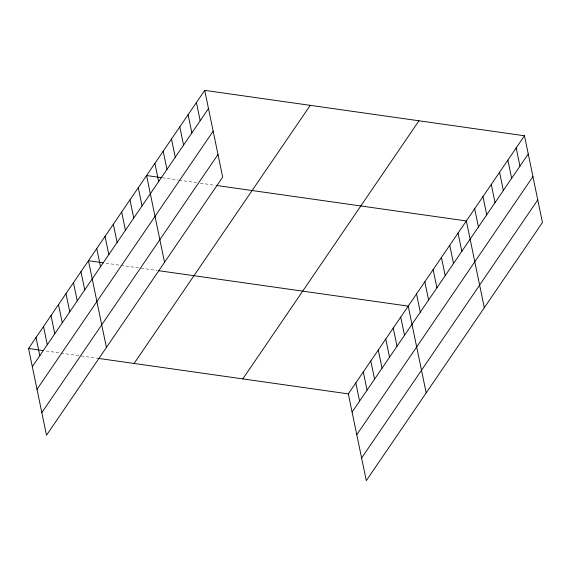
<?xml version="1.0" encoding="UTF-8"?>
<svg xmlns="http://www.w3.org/2000/svg" width="571" height="571" viewBox="0 0 571 571"><rect width="100%" height="100%" fill="white"/><g stroke="black" fill="none" stroke-linecap="round" stroke-linejoin="round"><path stroke-width="0.43" stroke-dasharray="2.85 2.14" d="M162.407 177.788L178.238 180.036M179.116 180.165L196.702 182.663M200.221 183.163L215.167 185.282M106.035 263.217L120.103 265.215M120.981 265.344L139.445 267.963M141.208 268.213L157.039 270.461M46.137 350.979L60.205 352.978M61.09 353.099L79.555 355.726M81.31 355.976L98.019 358.345"/><path stroke-width="0.86" d="M204.711 90.361L222.676 177.117L46.515 435.23L28.55 348.481L204.711 90.361L524.485 135.77L542.45 222.519L366.289 480.639L348.324 393.883L524.485 135.77M32.319 366.682L208.479 108.569M37.001 389.301L213.161 131.187M41.833 412.612L217.994 154.498M134.078 363.463L310.239 105.349M242.796 378.901L418.957 120.781M352.093 412.084L528.254 153.97M356.782 434.709L532.936 176.589M361.607 458.013L537.768 199.9M161.529 177.667L146.576 175.54L164.541 262.296M216.93 185.532L466.35 220.948L484.315 307.698M103.394 262.846L88.441 260.719L106.413 347.475M158.795 270.711L408.222 306.12L426.187 392.877M28.55 348.481L43.496 350.601M98.897 358.467L348.324 393.883M516.177 147.932L519.953 166.14M507.876 160.101L511.645 178.302M499.568 172.271L503.337 190.471M491.267 184.44L495.036 202.641M482.959 196.61L486.728 214.81M474.658 208.779L478.427 226.98M458.049 233.111L461.818 251.311M449.741 245.28L453.51 263.481M441.44 257.45L445.209 275.65M433.132 269.619L436.901 287.82M424.831 281.788L428.6 299.989M416.523 293.958L420.292 312.159M400.735 317.091L404.504 335.291M393.248 328.061L397.016 346.262M385.76 339.031L389.529 357.232M378.273 350.002L382.042 368.202M370.786 360.972L374.555 379.173M363.299 371.942L367.067 390.143M355.812 382.913L359.58 401.113M196.403 102.53L200.171 120.731M188.102 114.7L191.87 132.9M179.794 126.869L183.562 145.07M171.493 139.038L175.261 157.239M163.185 151.208L166.953 169.409M154.884 163.377L158.652 181.578M138.275 187.709L142.043 205.91M129.967 199.879L133.735 218.079M121.666 212.048L125.434 230.249M113.358 224.217L117.126 242.418M105.057 236.387L108.825 254.587M96.749 248.556L100.517 266.757M80.961 271.689L84.729 289.89M73.473 282.659L77.242 300.86M65.986 293.63L69.755 311.83M58.499 304.6L62.268 322.801M51.012 315.57L54.78 333.771M43.524 326.541L47.293 344.741M36.037 337.511L39.806 355.712"/></g></svg>
